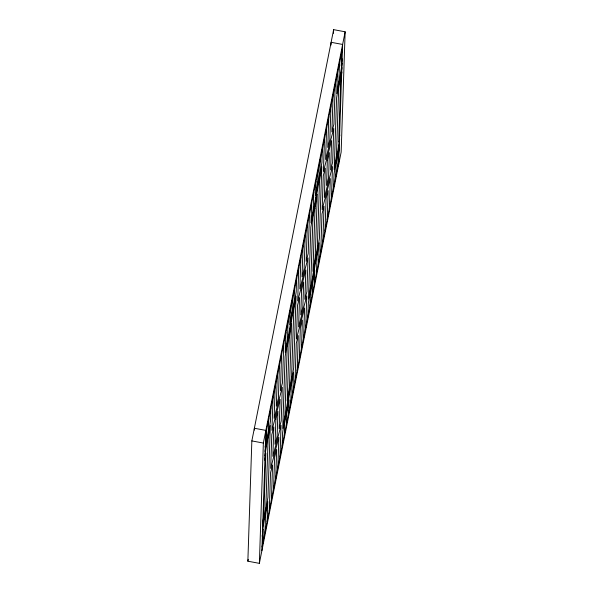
<?xml version="1.0" encoding="UTF-8"?>
<svg xmlns="http://www.w3.org/2000/svg" width="593" height="593" viewBox="0 0 593 593"><rect width="100%" height="100%" fill="white"/><g stroke="black" fill="none" stroke-linecap="round" stroke-linejoin="round"><path stroke-width="0.89" d="M247.859 561.2L251.847 440.91L333.629 29.65L345.141 31.8L341.153 152.09L259.371 563.35L247.859 561.2L248.215 559.392M254.301 430.073L254.367 428.257L265.879 430.399L261.884 550.697M259.371 563.35L263.359 443.053L345.141 31.8M262.855 543.247L263.314 529.208L262.18 536.205M266.635 429.176L266.272 440.132L265.138 447.129M264.989 532.492L265.56 515.406L267.799 501.604L267.132 521.729M268.777 418.421L268.37 430.674L264.989 451.473M270.912 407.658L270.467 421.215L264.849 455.809M269.266 510.973L270.541 472.71L272.58 464.994L271.409 500.218M273.054 396.902L271.942 430.34L280.126 399.371L279.155 428.709L281.193 420.993L282.305 387.311L274.129 418.287L275.189 386.147M273.551 489.462L274.618 457.277L276.679 449.45L275.715 478.551M277.331 375.391L276.308 406.227L278.376 398.4L279.503 364.48M277.858 467.788L278.866 437.397L270.682 468.366L271.802 434.684L273.84 426.967L272.862 456.306L281.045 425.337L279.992 457.033M281.638 353.717L280.415 390.683L282.453 382.974L283.78 342.962M282.135 446.277L282.587 432.72L291.578 377.326L293.809 309.961L296.055 296.166L293.676 367.868L284.677 423.261L284.277 435.521M285.922 332.206L285.248 352.331L287.494 338.529L288.057 321.45M286.412 424.758L286.775 413.803L289.05 399.808L288.583 413.855M290.199 310.688L289.732 324.734L292.001 310.739L292.364 299.784M290.726 403.092L291.289 386.013L293.528 372.211L292.86 392.336M294.506 289.021L294.098 301.281L285.107 356.675L282.728 428.376L284.966 414.581L287.205 347.216L296.196 291.823L296.648 278.265M295.003 381.581L296.27 343.31L298.309 335.601L297.137 370.825M298.783 267.51L297.679 300.947L305.855 269.978L304.884 299.317L306.922 291.6L308.041 257.918L299.858 288.887L300.925 256.747M299.28 360.062L300.347 327.885L302.415 320.057L301.452 349.151M303.06 245.991L302.037 276.835L304.105 269.007L305.232 235.08M303.586 338.395L304.594 307.997L296.411 338.974L297.53 305.291L299.569 297.575L298.598 326.913L306.781 295.944L305.729 327.64M307.374 224.324L306.144 261.291L308.182 253.574L309.509 213.569M307.863 316.884L308.316 303.327L317.307 247.933L319.545 180.569L321.784 166.766L319.405 238.475L310.413 293.869L310.006 306.121M311.651 202.813L310.984 222.938L313.223 209.136L313.793 192.05M312.148 295.366L312.511 284.41L314.779 270.415L314.312 284.455M315.928 181.295L315.461 195.334L317.737 181.339L318.1 170.384M316.454 273.699L317.018 256.613L319.264 242.819L318.597 262.944M320.235 159.628L319.835 171.881L310.836 227.282L308.464 298.983L310.702 285.181L312.934 217.824L321.925 162.43L322.377 148.873M320.731 252.188L321.999 213.917L324.037 206.201L322.874 241.425M324.519 138.11L323.407 171.555L331.591 140.585L330.62 169.924L332.651 162.208L333.77 128.525L325.587 159.495L326.654 127.354M331.02 45.083L331.116 42.303L342.628 44.453L338.633 164.743M325.008 230.67L326.076 198.485L328.144 190.664L327.18 219.758M328.796 116.599L327.773 147.435L329.841 139.614L330.968 105.687M333.511 33.349L333.629 29.65M329.323 209.003L330.331 178.604L322.147 209.574L323.267 175.891L325.305 168.182L324.327 197.521L332.51 166.551L331.457 198.247M333.103 94.932L331.88 131.898L333.918 124.182L335.245 84.176M333.6 187.484L334.044 173.934L339.663 139.333M337.38 73.413L336.713 93.538L338.951 79.744L339.522 62.658M335.734 176.729L336.142 164.476L339.522 143.676M337.877 165.973L338.24 155.018L339.374 148.02M341.664 51.902L341.197 65.942L342.331 58.944M264.7 460.153L265.842 453.156L263.752 516.177L262.61 523.174M262.469 527.518L265.842 506.719L268.08 439.361L270.319 425.559L267.94 497.26L262.328 531.862M342.183 63.288L336.572 97.882L334.193 169.591L336.431 155.789L338.67 88.424L342.042 67.632M341.902 71.968L340.76 78.973L338.67 141.986L339.811 134.989M265.753 434.046L342.509 48.1M262.01 547.05L338.759 161.103M251.847 440.91L263.359 443.053M275.878 419.251L275.048 444.253L277.116 436.426L277.947 411.431L275.878 419.251M289.302 337.758L287.212 400.779L289.48 386.784L291.571 323.763L289.302 337.758M301.607 289.858L300.777 314.853L302.845 307.033L303.675 282.031L301.607 289.858M315.031 208.365L312.941 271.386L315.209 257.392L317.299 194.371L315.031 208.365M327.343 160.466L326.513 185.461L328.581 177.633L329.404 152.638L327.343 160.466"/></g></svg>
